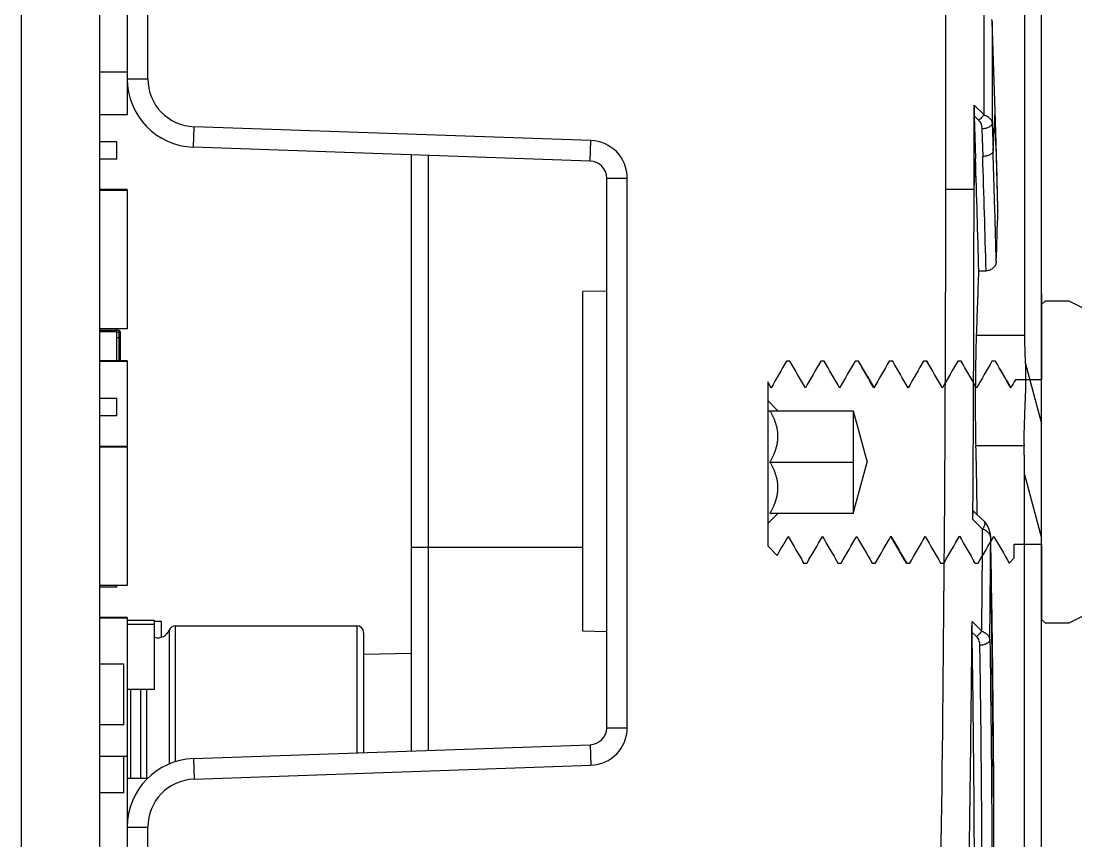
# Model space of a CAD drawing. Header units: millimetres. Extents: x 1409 to 26878, y 589 to 5187.
# Drawn here: x 18727.3 to 18758.1, y 2941.51 to 2965.47 of the extents above; entities that cross this region are included whole.
import ezdxf

# ---------------------------------------------------------------- set-up
doc = ezdxf.new("R2010")
doc.units = ezdxf.units.MM
doc.layers.add('02___PRT_ALL_AXES', color=7, linetype='Continuous')
doc.layers.add('1轮廓线', color=7, linetype='Continuous', lineweight=25)

# ---------------------------------------------------------------- blocks, each defined once
blk = doc.blocks.new('tghb')
at = {"layer": '1轮廓线', "linetype": 'Continuous', "lineweight": 25}
for p, q in [((15734.972, 4007.733), (15734.972, 4005.233)), ((15727.172, 4005.733), (15728.972, 4007.533)), ((15728.972, 4007.533), (15729.572, 4007.533)), ((15729.572, 4007.533), (15729.672, 4007.433)), ((15729.672, 4007.433), (15729.672, 4005.083)), ((15733.172, 4007.033), (15734.172, 4007.533)), ((15734.172, 4007.533), (15734.872, 4007.533)), ((15734.872, 4007.533), (15734.972, 4007.433)), ((15733.172, 4005.083), (15733.172, 4007.033)), ((15727.172, 4005.333), (15727.172, 4005.733)), ((15736.322, 4005.783), (15736.322, 4005.783)), ((15736.322, 4005.783), (15736.422, 4005.783)), ((15736.422, 4005.783), (15736.422, 4005.783)), ((15737.322, 4005.783), (15737.323, 4005.784)), ((15737.322, 4005.783), (15737.422, 4005.783)), ((15737.422, 4005.782), (15737.422, 4005.783)), ((15738.322, 4005.783), (15738.322, 4005.782)), ((15738.322, 4005.783), (15738.422, 4005.783)), ((15738.422, 4005.783), (15738.422, 4005.783)), ((15739.322, 4005.783), (15739.322, 4005.783)), ((15739.322, 4005.783), (15739.422, 4005.783)), ((15739.422, 4005.783), (15739.422, 4005.783)), ((15740.322, 4005.783), (15740.322, 4005.783)), ((15740.322, 4005.783), (15740.422, 4005.783)), ((15740.422, 4005.783), (15740.422, 4005.783)), ((15741.322, 4005.783), (15741.322, 4005.783)), ((15741.322, 4005.783), (15741.422, 4005.783)), ((15741.422, 4005.783), (15741.422, 4005.783)), ((15742.322, 4005.783), (15742.322, 4005.783)), ((15742.322, 4005.783), (15742.422, 4005.783)), ((15742.422, 4005.783), (15742.422, 4005.783)), ((15727.172, 4003.723), (15727.172, 4005.333)), ((15734.972, 4005.233), (15735.74, 4005.233)), ((15735.74, 4005.233), (15735.74, 4005.233)), ((15729.672, 4005.083), (15733.172, 4005.083)), ((15735.872, 4005.003), (15735.872, 4005.003)), ((15736.872, 4005.003), (15736.872, 4005.003)), ((15737.872, 4005.003), (15737.872, 4005.003)), ((15738.872, 4005.003), (15738.872, 4005.003)), ((15739.872, 4005.003), (15739.872, 4005.003)), ((15740.872, 4005.003), (15740.872, 4005.003)), ((15741.872, 4005.003), (15741.872, 4005.003)), ((15742.872, 4005.003), (15742.872, 4005.003)), ((15742.972, 4005.177), (15742.972, 4005.177)), ((15742.972, 4005.177), (15742.972, 4004.633)), ((15742.972, 4004.633), (15742.672, 4004.333)), ((15742.972, 4004.633), (15742.972, 4001.033)), ((15742.672, 4004.333), (15740.472, 4004.333)), ((15740.472, 4004.333), (15740.472, 4001.333)), ((15729.531, 4001.587), (15729.531, 4004.079)), ((15727.172, 4002.233), (15727.172, 4003.433)), ((15742.904, 4002.833), (15740.472, 4002.833)), ((15727.172, 4000.333), (15727.172, 4001.943)), ((15740.472, 4001.333), (15742.672, 4001.333)), ((15742.672, 4001.333), (15742.972, 4001.033)), ((15742.972, 4001.033), (15742.972, 4000.383)), ((15736.372, 4000.662), (15736.372, 4000.662)), ((15737.372, 4000.663), (15737.372, 4000.663)), ((15738.372, 4000.662), (15738.372, 4000.662)), ((15739.372, 4000.663), (15739.372, 4000.663)), ((15740.372, 4000.662), (15740.372, 4000.662)), ((15741.372, 4000.662), (15741.372, 4000.662)), ((15742.372, 4000.662), (15742.372, 4000.662)), ((15727.172, 3999.933), (15727.172, 4000.333)), ((15729.672, 4000.583), (15729.672, 3998.233)), ((15733.172, 4000.583), (15729.672, 4000.583)), ((15733.172, 3998.633), (15733.172, 4000.583)), ((15735.772, 4000.433), (15734.972, 4000.433)), ((15734.972, 4000.433), (15734.972, 3998.233)), ((15735.772, 4000.033), (15735.772, 4000.433)), ((15742.972, 4000.383), (15742.694, 4000.105)), ((15735.922, 3999.883), (15735.772, 4000.033)), ((15742.694, 4000.105), (15742.694, 4000.105)), ((15728.972, 3998.133), (15727.172, 3999.933)), ((15735.922, 3999.883), (15735.922, 3999.883)), ((15736.823, 3999.883), (15736.822, 3999.883)), ((15736.922, 3999.883), (15736.822, 3999.883)), ((15736.922, 3999.883), (15736.922, 3999.883)), ((15737.822, 3999.883), (15737.822, 3999.883)), ((15737.922, 3999.883), (15737.822, 3999.883)), ((15737.922, 3999.883), (15737.922, 3999.882)), ((15738.823, 3999.882), (15738.822, 3999.883)), ((15738.922, 3999.883), (15738.822, 3999.883)), ((15738.922, 3999.883), (15738.922, 3999.884)), ((15739.822, 3999.884), (15739.822, 3999.883)), ((15739.922, 3999.883), (15739.822, 3999.883)), ((15739.922, 3999.883), (15739.922, 3999.883)), ((15740.822, 3999.883), (15740.822, 3999.883)), ((15740.922, 3999.883), (15740.822, 3999.883)), ((15740.922, 3999.883), (15740.922, 3999.883)), ((15741.822, 3999.883), (15741.822, 3999.883)), ((15741.922, 3999.883), (15741.822, 3999.883)), ((15741.922, 3999.883), (15741.922, 3999.883)), ((15734.172, 3998.133), (15733.172, 3998.633)), ((15729.672, 3998.233), (15729.572, 3998.133)), ((15734.972, 3998.233), (15734.872, 3998.133)), ((15729.572, 3998.133), (15728.972, 3998.133)), ((15734.872, 3998.133), (15734.172, 3998.133))]:
    blk.add_line(p, q, dxfattribs=at)
at = {"layer": '1轮廓线'}
for p, q in [((15727.172, 4005.333), (15729.531, 4004.079)), ((15740.472, 4004.333), (15740.07, 4002.833)), ((15729.531, 4004.079), (15729.944, 4002.833)), ((15729.531, 4001.587), (15729.944, 4002.833)), ((15740.472, 4001.333), (15740.07, 4002.833)), ((15727.172, 4000.333), (15729.531, 4001.587))]:
    blk.add_line(p, q, dxfattribs=at)
at = {"layer": '1轮廓线', "linetype": 'Continuous', "lineweight": 25}
for points, degree in [([(15736.199, 4005.569), (15736.034, 4005.288), (15735.87, 4005.008)], 2), ([(15735.872, 4005.003), (15736.022, 4005.263), (15736.172, 4005.523), (15736.322, 4005.783)], 3), ([(15736.422, 4005.783), (15736.572, 4005.523), (15736.722, 4005.263), (15736.872, 4005.003)], 3), ([(15736.872, 4005.003), (15737.022, 4005.263), (15737.173, 4005.523), (15737.323, 4005.784)], 3), ([(15737.296, 4005.742), (15737.305, 4005.769), (15737.313, 4005.783), (15737.322, 4005.783)], 3), ([(15737.422, 4005.782), (15737.572, 4005.522), (15737.722, 4005.263), (15737.872, 4005.003)], 3), ([(15737.872, 4005.003), (15738.022, 4005.263), (15738.172, 4005.522), (15738.322, 4005.782)], 3), ([(15738.295, 4005.74), (15738.304, 4005.769), (15738.313, 4005.783), (15738.322, 4005.783)], 3), ([(15738.422, 4005.783), (15738.572, 4005.523), (15738.722, 4005.263), (15738.872, 4005.003)], 3), ([(15738.872, 4005.003), (15739.022, 4005.263), (15739.172, 4005.523), (15739.322, 4005.783)], 3), ([(15739.295, 4005.741), (15739.304, 4005.769), (15739.313, 4005.783), (15739.322, 4005.783)], 3), ([(15739.422, 4005.783), (15739.572, 4005.523), (15739.722, 4005.263), (15739.872, 4005.003)], 3), ([(15740.297, 4005.741), (15740.083, 4005.374), (15739.869, 4005.009)], 2), ([(15739.872, 4005.003), (15740.022, 4005.263), (15740.172, 4005.523), (15740.322, 4005.783)], 3), ([(15740.294, 4005.736), (15740.303, 4005.767), (15740.313, 4005.783), (15740.322, 4005.783)], 3), ([(15740.422, 4005.783), (15740.572, 4005.523), (15740.722, 4005.263), (15740.872, 4005.003)], 3), ([(15740.872, 4005.003), (15741.022, 4005.263), (15741.172, 4005.523), (15741.322, 4005.783)], 3), ([(15741.296, 4005.742), (15741.305, 4005.769), (15741.313, 4005.783), (15741.322, 4005.783)], 3), ([(15741.422, 4005.783), (15741.572, 4005.523), (15741.722, 4005.263), (15741.872, 4005.003)], 3), ([(15741.872, 4005.003), (15742.022, 4005.263), (15742.172, 4005.523), (15742.322, 4005.783)], 3), ([(15742.422, 4005.783), (15742.572, 4005.523), (15742.722, 4005.263), (15742.872, 4005.003)], 3), ([(15735.74, 4005.233), (15735.784, 4005.156), (15735.828, 4005.08), (15735.872, 4005.003)], 3), ([(15742.872, 4005.003), (15742.906, 4005.061), (15742.939, 4005.119), (15742.972, 4005.177)], 3), ([(15742.672, 4001.333), (15742.672, 4001.333), (15742.786, 4001.333), (15742.904, 4001.333)], 2), ([(15736.372, 4000.662), (15736.222, 4000.403), (15736.072, 4000.143), (15735.922, 3999.883)], 3), ([(15736.823, 3999.883), (15736.672, 4000.143), (15736.522, 4000.402), (15736.372, 4000.662)], 3), ([(15737.372, 4000.663), (15737.222, 4000.403), (15737.072, 4000.143), (15736.922, 3999.883)], 3), ([(15737.822, 3999.883), (15737.672, 4000.143), (15737.522, 4000.403), (15737.372, 4000.663)], 3), ([(15738.372, 4000.662), (15738.222, 4000.402), (15738.072, 4000.142), (15737.922, 3999.882)], 3), ([(15738.823, 3999.882), (15738.673, 4000.142), (15738.522, 4000.402), (15738.372, 4000.662)], 3), ([(15739.372, 4000.663), (15739.222, 4000.403), (15739.072, 4000.143), (15738.922, 3999.884)], 3), ([(15738.944, 3999.914), (15739.16, 4000.285), (15739.377, 4000.655)], 2), ([(15739.822, 3999.884), (15739.672, 4000.143), (15739.522, 4000.403), (15739.372, 4000.663)], 3), ([(15740.372, 4000.662), (15740.222, 4000.402), (15740.072, 4000.143), (15739.922, 3999.883)], 3), ([(15740.822, 3999.883), (15740.672, 4000.143), (15740.522, 4000.403), (15740.372, 4000.662)], 3), ([(15741.372, 4000.662), (15741.222, 4000.402), (15741.072, 4000.143), (15740.922, 3999.883)], 3), ([(15741.822, 3999.883), (15741.672, 4000.143), (15741.522, 4000.402), (15741.372, 4000.662)], 3), ([(15742.372, 4000.662), (15742.222, 4000.402), (15742.072, 4000.143), (15741.922, 3999.883)], 3), ([(15742.694, 4000.105), (15742.587, 4000.291), (15742.48, 4000.476), (15742.372, 4000.662)], 3), ([(15736.922, 3999.883), (15736.931, 3999.883), (15736.94, 3999.898), (15736.949, 3999.926)], 3), ([(15737.949, 3999.924), (15737.94, 3999.897), (15737.931, 3999.883), (15737.922, 3999.883)], 3)]:
    blk.add_open_spline(points, degree=degree, dxfattribs=at)
for points, degree, knots in [([(15742.972, 4004.333), (15742.786, 4004.333), (15742.672, 4004.333), (15742.672, 4004.333)], 2, [0, 0, 0, 0.500069, 1, 1, 1]), ([(15742.904, 4002.833), (15742.785, 4003.039), (15742.728, 4003.224), (15742.672, 4003.406), (15742.672, 4003.758), (15742.785, 4004.127), (15742.904, 4004.333)], 2, [0, 0, 0, 0.25, 0.25, 0.5, 0.75, 1, 1, 1]), ([(15727.172, 4003.433), (15727.172, 4003.433), (15727.172, 4003.458), (15727.172, 4003.479), (15727.172, 4003.552), (15727.172, 4003.603), (15727.172, 4003.658), (15727.172, 4003.723)], 2, [0, 0, 0, 0.25, 0.25, 0.5, 0.75, 0.75, 1, 1, 1]), ([(15742.904, 4001.333), (15742.785, 4001.539), (15742.728, 4001.724), (15742.672, 4001.906), (15742.672, 4002.258), (15742.785, 4002.627), (15742.904, 4002.833)], 2, [0, 0, 0, 0.25, 0.25, 0.5, 0.75, 1, 1, 1]), ([(15727.172, 4001.943), (15727.172, 4002.007), (15727.172, 4002.063), (15727.172, 4002.111), (15727.172, 4002.185), (15727.172, 4002.208), (15727.172, 4002.233), (15727.172, 4002.233)], 2, [0, 0, 0, 0.250039, 0.250039, 0.500079, 0.750118, 0.750118, 1, 1, 1]), ([(15738.947, 3999.919), (15738.946, 3999.916), (15738.945, 3999.914), (15738.937, 3999.893), (15738.93, 3999.883), (15738.922, 3999.883)], 3, [0, 0, 0, 0, 0.097677, 0.097677, 1, 1, 1, 1]), ([(15741.922, 3999.883), (15741.931, 3999.883), (15741.939, 3999.895), (15741.948, 3999.922), (15741.949, 3999.925), (15741.95, 3999.927)], 3, [0, 0, 0, 0, 0.90212, 0.90212, 1, 1, 1, 1])]:
    blk.add_open_spline(points, degree=degree, knots=knots, dxfattribs=at)
blk = doc.blocks.new('*U75')
at = {"xscale": -1}
blk.add_blockref('tghb', (15735.072, -4312.933), dxfattribs=at)
blk = doc.blocks.new('*U76')
at = {"color": 0, "linetype": 'ByBlock', "lineweight": -2, "transparency": 16777216}
blk.add_blockref('*U75', (0, 675), dxfattribs=at)
blk = doc.blocks.new('5555')
at = {"color": 7, "linetype": 'Continuous'}
for p, q in [((2254.952, 3834.509), (2254.952, 3497.009)), ((2257.252, 3497.009), (2257.252, 3834.509)), ((2284.752, 3501.965), (2284.752, 3829.553)), ((2281.952, 3532.465), (2281.952, 3799.053)), ((2258.052, 3576.273), (2258.052, 3534.637)), ((2258.652, 3535.69), (2258.652, 3576.273)), ((2284.252, 3542.668), (2284.252, 3528.191)), ((2283.066, 3537.619), (2283.066, 3534.642)), ((2283.39, 3534.75), (2283.307, 3537.376)), ((2283.307, 3537.366), (2283.307, 3537.376)), ((2283.39, 3534.74), (2283.307, 3537.366)), ((2283.307, 3537.366), (2283.307, 3534.389)), ((2258.052, 3535.887), (2257.252, 3535.887)), ((2258.052, 3535.69), (2258.652, 3535.69)), ((2282.777, 3534.916), (2283.066, 3534.642)), ((2282.777, 3532.465), (2282.777, 3534.916)), ((2258.052, 3534.637), (2257.252, 3534.637)), ((2283.332, 3533.582), (2283.39, 3534.74)), ((2283.39, 3534.74), (2283.39, 3534.75)), ((2282.782, 3534.603), (2282.911, 3534.48)), ((2282.782, 3534.603), (2282.822, 3533.358)), ((2283.307, 3534.389), (2283.332, 3533.582)), ((2259.982, 3533.692), (2260.003, 3534.291)), ((2271.59, 3533.887), (2260.003, 3534.291)), ((2283.007, 3534.227), (2283.033, 3533.42)), ((2257.752, 3533.848), (2257.252, 3533.848)), ((2257.752, 3533.34), (2257.752, 3533.848)), ((2271.569, 3533.287), (2259.982, 3533.692)), ((2271.569, 3533.287), (2271.59, 3533.887)), ((2266.352, 3516.049), (2266.352, 3533.469)), ((2266.852, 3516.066), (2266.852, 3533.452)), ((2257.752, 3533.34), (2257.252, 3533.34)), ((2282.777, 3532.465), (2282.822, 3533.358)), ((2272.052, 3532.787), (2272.652, 3532.787)), ((2272.052, 3516.731), (2272.052, 3532.787)), ((2272.652, 3516.731), (2272.652, 3532.787)), ((2281.952, 3532.465), (2282.777, 3532.465)), ((2258.052, 3532.451), (2257.252, 3532.451)), ((2258.052, 3532.426), (2257.252, 3532.426)), ((2258.052, 3532.451), (2258.052, 3528.387)), ((2283.475, 3531.837), (2283.474, 3531.853)), ((2283.475, 3531.837), (2283.474, 3531.853)), ((2283.475, 3531.853), (2283.475, 3531.837)), ((2282.916, 3530.081), (2283.128, 3530.081)), ((2258.052, 3528.387), (2257.252, 3528.387)), ((2257.752, 3528.34), (2257.252, 3528.34)), ((2257.752, 3528.32), (2257.252, 3528.32)), ((2257.752, 3528.294), (2257.252, 3528.294)), ((2257.802, 3528.333), (2257.302, 3528.333)), ((2257.302, 3528.32), (2257.302, 3528.333)), ((2257.752, 3528.34), (2257.752, 3528.387)), ((2257.752, 3527.451), (2257.752, 3528.32)), ((2257.752, 3528.283), (2257.852, 3528.283)), ((2257.802, 3528.333), (2257.802, 3527.451)), ((2257.852, 3527.451), (2257.852, 3528.283)), ((2284.252, 3528.191), (2282.853, 3528.191)), ((2257.752, 3528.133), (2257.852, 3528.133)), ((2258.052, 3527.451), (2257.252, 3527.451)), ((2258.052, 3527.426), (2257.252, 3527.426)), ((2258.052, 3527.451), (2258.052, 3520.887)), ((2284.273, 3527.404), (2284.752, 3525.62)), ((2257.752, 3526.348), (2257.252, 3526.348)), ((2257.752, 3525.84), (2257.752, 3526.348)), ((2257.752, 3525.84), (2257.252, 3525.84)), ((2258.052, 3524.951), (2257.252, 3524.951)), ((2258.052, 3524.926), (2257.252, 3524.926)), ((2284.238, 3524.967), (2282.835, 3524.967)), ((2284.252, 3524.126), (2284.752, 3522.265)), ((2284.252, 3500.628), (2284.252, 3524.126)), ((2282.939, 3522.621), (2282.744, 3522.81)), ((2283.029, 3522.534), (2282.939, 3522.621)), ((2266.352, 3522.009), (2271.352, 3522.009)), ((2283.265, 3522.286), (2283.265, 3522.286)), ((2283.265, 3522.278), (2283.265, 3522.286)), ((2283.267, 3522.197), (2283.265, 3522.278)), ((2283.267, 3522.197), (2283.265, 3522.278)), ((2258.052, 3520.887), (2257.252, 3520.887)), ((2257.752, 3520.84), (2257.252, 3520.84)), ((2257.752, 3520.84), (2257.752, 3520.887)), ((2258.052, 3519.951), (2257.252, 3519.951)), ((2258.052, 3519.926), (2257.252, 3519.926)), ((2258.052, 3519.951), (2258.052, 3508.12)), ((2258.852, 3519.858), (2258.052, 3519.858)), ((2258.852, 3517.858), (2258.852, 3519.858)), ((2259.052, 3519.836), (2258.852, 3519.836)), ((2259.052, 3519.374), (2259.052, 3519.836)), ((2282.72, 3519.829), (2283.004, 3519.553)), ((2258.052, 3519.758), (2258.852, 3519.758)), ((2259.278, 3519.581), (2259.278, 3515.669)), ((2259.464, 3519.708), (2264.752, 3519.708)), ((2259.464, 3515.738), (2259.464, 3519.708)), ((2264.752, 3519.708), (2264.752, 3515.993)), ((2264.952, 3519.508), (2264.952, 3516)), ((2282.721, 3519.515), (2282.847, 3519.393)), ((2264.953, 3518.926), (2264.952, 3518.926)), ((2264.953, 3518.926), (2264.953, 3516)), ((2257.952, 3518.591), (2257.252, 3518.591)), ((2257.952, 3516.813), (2257.952, 3518.591)), ((2258.052, 3517.858), (2258.852, 3517.858)), ((2258.152, 3515.258), (2258.152, 3517.858)), ((2258.44, 3517.858), (2258.44, 3515.258)), ((2258.626, 3515.258), (2258.626, 3517.858)), ((2257.952, 3516.813), (2257.252, 3516.813)), ((2272.052, 3516.731), (2272.652, 3516.731)), ((2259.982, 3515.826), (2271.569, 3516.231)), ((2271.569, 3516.231), (2271.59, 3515.631)), ((2258.052, 3515.887), (2257.252, 3515.887)), ((2257.952, 3514.832), (2257.952, 3515.887)), ((2259.982, 3515.826), (2260.003, 3515.227)), ((2260.003, 3515.227), (2271.59, 3515.631)), ((2258.052, 3515.258), (2258.658, 3515.258)), ((2257.952, 3514.832), (2257.252, 3514.832)), ((2283.357, 3514.099), (2283.353, 3514.659)), ((2283.358, 3514.099), (2283.356, 3514.659)), ((2258.052, 3513.828), (2258.652, 3513.828)), ((2258.652, 3508.12), (2258.652, 3513.828))]:
    blk.add_line(p, q, dxfattribs=at)
for points in [[(2283.475, 3531.853), (2283.449, 3532.784), (2283.42, 3533.805), (2283.39, 3534.75)], [(2283.081, 3522.751), (2282.988, 3522.84), (2282.83, 3522.993), (2282.756, 3523.066)], [(2283.265, 3522.286), (2283.264, 3522.314), (2283.251, 3522.423), (2283.223, 3522.523), (2283.183, 3522.615), (2283.129, 3522.697), (2283.081, 3522.751)], [(2283.17, 3498.106), (2283.326, 3506.136), (2283.358, 3514.25), (2283.265, 3522.286)]]:
    blk.add_lwpolyline(points, dxfattribs=at)
for centre, radius, start, end in [((2260.052, 3535.69), 2, 180, 268), ((2260.052, 3535.69), 1.4, 180, 268), ((1761.486, 3518.113), 522.169, 1.50781, 1.82482), ((2271.552, 3532.787), 1.1, 0, 88), ((1761.273, 3516.8), 522.024, 1.45773, 1.82446), ((1761.427, 3516.954), 522.17, 1.63473, 1.82482), ((2271.552, 3532.787), 0.5, 0, 88), ((1761.43, 3516.954), 522.167, 1.46989, 1.63473), ((2257.802, 3528.283), 0.05, 0, 90), ((886.326, 3532.734), 1396.74, 359.459277, 359.58156), ((886.581, 3533.013), 1396.725, 359.437331, 359.559646), ((1761.144, 3512.245), 522.218, 0.26487, 1.09193), ((2258.952, 3519.708), 0.35, 253.3025, 338.6763), ((2259.464, 3519.508), 0.2, 90, 158.6763), ((2264.752, 3519.508), 0.2, 0, 90), ((2271.552, 3516.731), 0.5, 272, 0), ((2271.552, 3516.731), 1.1, 272, 0), ((2260.052, 3513.828), 2, 92, 180), ((2260.052, 3513.828), 1.4, 92, 180), ((1761.004, 3512.245), 522.357, 359.43075, 0.20332)]:
    blk.add_arc(centre, radius, start, end, dxfattribs=at)
for centre, major_axis, ratio, start_param, end_param in [((2282.795, 3534.751), (-0.007, 0.42), 0.039567, 1.167196, 1.932025), ((1582.627, 3512.005), (700.275, 18.578), 0.863121, -0.000832, 0.004591), ((1579.455, 3448.548), (119.578, 2729.438), 0.256331, -1.529595, -1.529049), ((1579.455, 3448.548), (119.493, 2727.49), 0.256331, -1.530364, -1.529671), ((2284.752, 3526.579), (-0.274, 3), 0.139425, 0.99083, 1.279579), ((1582.491, 3509.28), (700.275, 18.578), 0.863121, 6.275087, 6.278402), ((2278.662, 3529.489), (-2.774, 12.668), 0.383134, -2.090027, -2.018187), ((1582.334, 3506.139), (700.275, 18.578), 0.863121, -0.024899, -0.008605)]:
    blk.add_ellipse(centre, major_axis=major_axis, ratio=ratio, start_param=start_param, end_param=end_param, dxfattribs=at)
for points, knots in [([(2283.307, 3537.366), (2283.306, 3537.371), (2283.304, 3537.389), (2283.3, 3537.406), (2283.295, 3537.419)], [0, 0, 0, 0, 0.247035, 1, 1, 1, 1]), ([(2283.066, 3534.642), (2283.055, 3534.626), (2283.033, 3534.596), (2282.995, 3534.554), (2282.954, 3534.515), (2282.925, 3534.491), (2282.911, 3534.48)], [0, 0, 0, 0, 0.2472, 0.501422, 0.754923, 1, 1, 1, 1]), ([(2283.066, 3534.642), (2283.084, 3534.635), (2283.118, 3534.62), (2283.166, 3534.593), (2283.206, 3534.563), (2283.24, 3534.531), (2283.267, 3534.497), (2283.288, 3534.462), (2283.301, 3534.426), (2283.306, 3534.401), (2283.307, 3534.389)], [0, 0, 0, 0, 0.157952, 0.305104, 0.441527, 0.567855, 0.685181, 0.795012, 0.899209, 1, 1, 1, 1]), ([(2282.911, 3534.48), (2282.928, 3534.464), (2282.957, 3534.426), (2282.985, 3534.362), (2283.002, 3534.295), (2283.006, 3534.25), (2283.007, 3534.227)], [0, 0, 0, 0, 0.258335, 0.508784, 0.755281, 1, 1, 1, 1]), ([(2283.307, 3534.389), (2283.306, 3534.378), (2283.3, 3534.356), (2283.28, 3534.326), (2283.251, 3534.299), (2283.214, 3534.275), (2283.169, 3534.255), (2283.118, 3534.24), (2283.064, 3534.231), (2283.026, 3534.228), (2283.007, 3534.227)], [0, 0, 0, 0, 0.086537, 0.181841, 0.289731, 0.411392, 0.545953, 0.691123, 0.84375, 1, 1, 1, 1]), ([(2283.332, 3533.582), (2283.331, 3533.571), (2283.326, 3533.549), (2283.306, 3533.519), (2283.277, 3533.492), (2283.239, 3533.468), (2283.194, 3533.448), (2283.144, 3533.433), (2283.089, 3533.424), (2283.052, 3533.421), (2283.033, 3533.42)], [0, 0, 0, 0, 0.086537, 0.181841, 0.289731, 0.411392, 0.545953, 0.691123, 0.84375, 1, 1, 1, 1]), ([(2281.514, 3497.509), (2281.66, 3503.335), (2281.879, 3514.987), (2281.952, 3526.64), (2281.952, 3532.465)], [0, 0, 0, 0, 0.500134, 1, 1, 1, 1]), ([(2282.744, 3522.81), (2282.749, 3523.614), (2282.769, 3526.833), (2282.777, 3530.051), (2282.777, 3532.465)], [0, 0, 0, 0, 0.249991, 1, 1, 1, 1]), ([(2283.425, 3530.348), (2283.425, 3530.331), (2283.42, 3530.297), (2283.403, 3530.248), (2283.377, 3530.202), (2283.341, 3530.161), (2283.297, 3530.127), (2283.245, 3530.101), (2283.188, 3530.084), (2283.148, 3530.081), (2283.128, 3530.081)], [0, 0, 0, 0, 0.115, 0.231472, 0.350542, 0.473144, 0.599791, 0.730428, 0.864296, 1, 1, 1, 1]), ([(2282.835, 3524.967), (2282.832, 3525.092), (2282.828, 3525.349), (2282.823, 3525.887), (2282.822, 3526.579), (2282.83, 3527.272), (2282.841, 3527.809), (2282.849, 3528.067), (2282.853, 3528.191)], [0, 0, 0, 0, 0.115948, 0.239598, 0.499997, 0.760394, 0.884046, 1, 1, 1, 1]), ([(2284.273, 3527.404), (2284.278, 3527.301), (2284.284, 3527.093), (2284.282, 3526.674), (2284.267, 3526.255), (2284.249, 3525.84), (2284.238, 3525.538), (2284.232, 3525.248), (2284.234, 3525.059), (2284.238, 3524.967)], [0, 0, 0, 0, 0.126798, 0.255958, 0.515589, 0.643169, 0.76735, 0.886737, 1, 1, 1, 1]), ([(2282.744, 3522.81), (2282.744, 3522.826), (2282.744, 3522.858), (2282.745, 3522.898), (2282.746, 3522.929), (2282.746, 3522.951), (2282.747, 3522.973), (2282.748, 3522.992), (2282.748, 3523.01), (2282.749, 3523.026), (2282.75, 3523.037), (2282.751, 3523.045), (2282.751, 3523.05), (2282.752, 3523.054), (2282.752, 3523.058), (2282.753, 3523.06), (2282.753, 3523.063), (2282.754, 3523.064), (2282.754, 3523.065), (2282.755, 3523.066), (2282.755, 3523.066), (2282.756, 3523.066)], [0, 0, 0, 0, 0.189388, 0.375293, 0.465239, 0.55201, 0.634394, 0.711088, 0.780643, 0.841697, 0.893124, 0.914967, 0.934181, 0.950741, 0.964643, 0.97595, 0.98475, 0.991151, 0.995333, 0.997773, 1, 1, 1, 1]), ([(2283.029, 3522.534), (2283.037, 3522.545), (2283.051, 3522.567), (2283.07, 3522.601), (2283.084, 3522.633), (2283.094, 3522.663), (2283.099, 3522.691), (2283.098, 3522.715), (2283.094, 3522.732), (2283.087, 3522.744), (2283.083, 3522.748), (2283.081, 3522.751)], [0, 0, 0, 0, 0.174472, 0.337576, 0.486537, 0.619581, 0.735763, 0.835583, 0.921698, 0.96139, 1, 1, 1, 1]), ([(2283.2, 3522.422), (2283.19, 3522.434), (2283.166, 3522.456), (2283.127, 3522.485), (2283.08, 3522.512), (2283.046, 3522.527), (2283.029, 3522.534)], [0, 0, 0, 0, 0.22264, 0.462938, 0.722019, 1, 1, 1, 1]), ([(2283.255, 3522.331), (2283.25, 3522.347), (2283.234, 3522.38), (2283.212, 3522.408), (2283.2, 3522.422)], [0, 0, 0, 0, 0.479641, 1, 1, 1, 1]), ([(2283.265, 3522.278), (2283.265, 3522.283), (2283.263, 3522.3), (2283.259, 3522.318), (2283.255, 3522.331)], [0, 0, 0, 0, 0.247278, 1, 1, 1, 1]), ([(2282.59, 3509.583), (2282.604, 3510.437), (2282.657, 3513.852), (2282.697, 3517.268), (2282.72, 3519.829)], [0, 0, 0, 0, 0.250036, 1, 1, 1, 1]), ([(2282.721, 3519.515), (2282.721, 3519.565), (2282.72, 3519.67), (2282.72, 3519.775), (2282.72, 3519.829)], [0, 0, 0, 0, 0.478207, 1, 1, 1, 1]), ([(2283.004, 3519.553), (2282.993, 3519.538), (2282.97, 3519.508), (2282.932, 3519.466), (2282.891, 3519.428), (2282.862, 3519.404), (2282.847, 3519.393)], [0, 0, 0, 0, 0.246917, 0.501019, 0.754604, 1, 1, 1, 1]), ([(2283.004, 3519.553), (2283.022, 3519.546), (2283.056, 3519.531), (2283.103, 3519.503), (2283.143, 3519.473), (2283.176, 3519.441), (2283.203, 3519.406), (2283.222, 3519.371), (2283.235, 3519.334), (2283.238, 3519.309), (2283.239, 3519.297)], [0, 0, 0, 0, 0.158086, 0.305226, 0.441538, 0.567705, 0.684884, 0.794648, 0.898923, 1, 1, 1, 1]), ([(2282.847, 3519.393), (2282.864, 3519.377), (2282.892, 3519.338), (2282.919, 3519.273), (2282.935, 3519.206), (2282.939, 3519.161), (2282.939, 3519.138)], [0, 0, 0, 0, 0.258133, 0.508498, 0.755062, 1, 1, 1, 1]), ([(2283.239, 3519.297), (2283.239, 3519.291), (2283.237, 3519.281), (2283.23, 3519.26), (2283.213, 3519.234), (2283.184, 3519.207), (2283.146, 3519.184), (2283.102, 3519.164), (2283.051, 3519.15), (2282.996, 3519.141), (2282.958, 3519.138), (2282.939, 3519.138)], [0, 0, 0, 0, 0.042706, 0.086836, 0.181853, 0.289377, 0.410739, 0.545155, 0.69038, 0.843275, 1, 1, 1, 1]), ([(2283.239, 3519.297), (2283.295, 3515.765), (2283.334, 3508.7), (2283.23, 3501.636), (2283.142, 3498.105)], [0, 0, 0, 0, 0.499994, 1, 1, 1, 1]), ([(2282.939, 3519.138), (2282.952, 3518.337), (2282.995, 3515.132), (2283.008, 3511.926), (2283.002, 3509.522)], [0, 0, 0, 0, 0.250005, 1, 1, 1, 1])]:
    blk.add_open_spline(points, degree=3, knots=knots, dxfattribs=at)
at = {"layer": '02___PRT_ALL_AXES', "color": 7, "linetype": 'Continuous'}
for p, q in [((2272.052, 3529.489), (2271.352, 3529.471)), ((2271.352, 3519.547), (2271.352, 3529.471)), ((2272.052, 3519.529), (2271.352, 3519.547)), ((2266.352, 3518.901), (2264.952, 3518.872))]:
    blk.add_line(p, q, dxfattribs=at)
blk = doc.blocks.new('*U162')
blk.add_blockref('5555', (-2270.402, -3671.759))
blk = doc.blocks.new('*U163')
at = {"color": 0, "linetype": 'ByBlock', "lineweight": -2, "transparency": 16777216}
blk.add_blockref('*U162', (0, 675), dxfattribs=at)

msp = doc.modelspace()

# ---------------------------------------------------------------- block references
for name, p in [('*U163', (18742.7511, 2424.8499)), ('*U76', (18757.0011, 2587.6833))]:
    msp.add_blockref(name, p)

doc.saveas('drawing.dxf')
